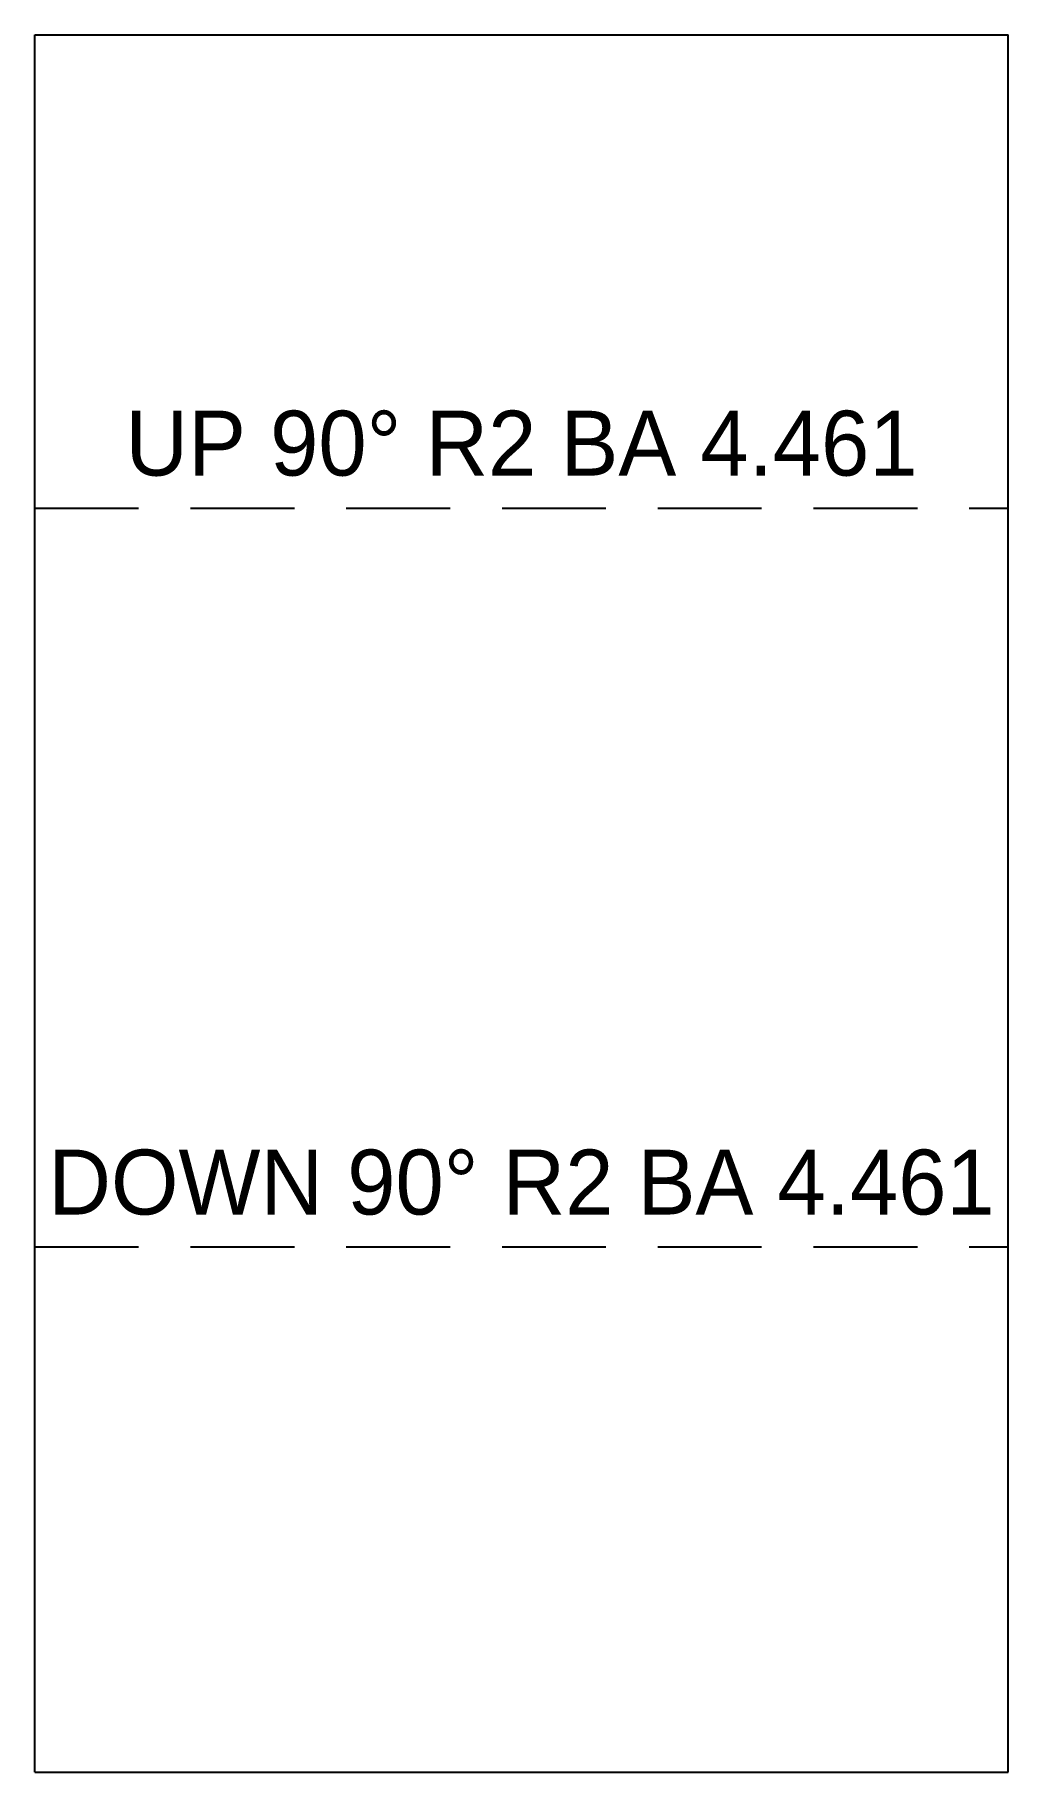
# Model space of a CAD drawing. Extents: x 0 to 37.5, y 0 to 66.9.
import ezdxf
from ezdxf.enums import TextEntityAlignment as Align

# ---------------------------------------------------------------- set-up
doc = ezdxf.new("R2010")
doc.units = 0
doc.linetypes.add('DASHED', pattern=[6, 4, -2])
for name, color, linetype in [('BEND_DOWN', 1, 'DASHED'), ('BEND_UP', 5, 'DASHED'), ('NOTES', 2, 'CONTINUOUS'), ('OUTLINE', 7, 'CONTINUOUS')]:
    doc.layers.add(name, color=color, linetype=linetype)

msp = doc.modelspace()

# ---------------------------------------------------------------- linework, layer by layer
at = {"layer": 'BEND_DOWN'}
msp.add_line((0, 20.231), (37.5, 20.231), dxfattribs=at)
at = {"layer": 'BEND_UP'}
msp.add_line((0, 48.692), (37.5, 48.692), dxfattribs=at)
at = {"layer": 'OUTLINE'}
for p, q in [((0, 0), (0, 66.922)), ((0, 66.922), (37.5, 66.922)), ((37.5, 0), (37.5, 66.922)), ((0, 0), (37.5, 0))]:
    msp.add_line(p, q, dxfattribs=at)

# ---------------------------------------------------------------- texts
at = {"layer": 'NOTES'}
for s, p in [('UP 90%%d R2 BA 4.461', (18.75, 51.192)), ('DOWN 90%%d R2 BA 4.461', (18.75, 22.731))]:
    msp.add_text(s, height=2.5, dxfattribs=at).set_placement(p, align=Align.MIDDLE_CENTER)

doc.saveas('drawing.dxf')
